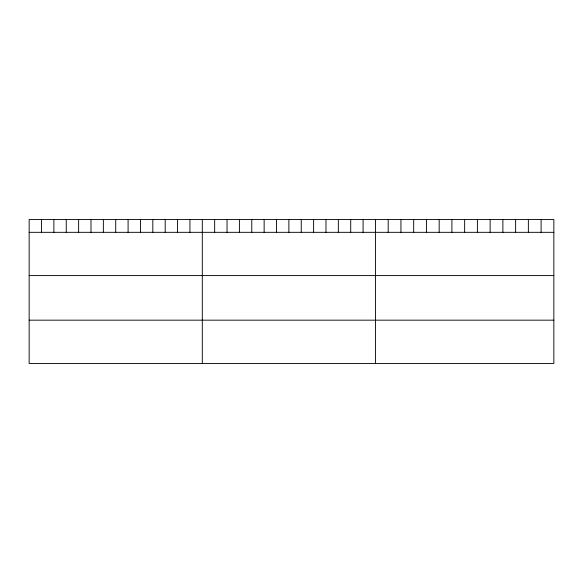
<?xml version="1.0" encoding="UTF-8"?>
<svg xmlns="http://www.w3.org/2000/svg" width="583" height="583" viewBox="0 0 583 583"><rect width="100%" height="100%" fill="white"/><g stroke="black" fill="none" stroke-linecap="round" stroke-linejoin="round"><path stroke-width="0.87" d="M553.85 232.326L553.85 363.435L29.15 363.435L29.15 219.565L553.85 219.565L553.85 232.326L29.15 232.326M29.15 275.591L553.85 275.591M29.15 320.169L553.85 320.169M541.104 219.565L541.104 232.326M528.366 219.565L528.366 232.326M515.62 219.565L515.62 232.326M502.881 219.565L502.881 232.326M490.135 219.565L490.135 232.326M477.397 219.565L477.397 232.326M464.651 219.565L464.651 232.326M451.905 219.565L451.905 232.326M439.167 219.565L439.167 232.326M426.421 219.565L426.421 232.326M413.682 219.565L413.682 232.326M400.936 219.565L400.936 232.326M388.198 219.565L388.198 232.326M375.452 219.565L375.452 363.435M363.085 219.565L363.085 232.326M350.718 219.565L350.718 232.326M338.351 219.565L338.351 232.326M325.977 219.565L325.977 232.326M313.61 219.565L313.61 232.326M301.243 219.565L301.243 232.326M288.876 219.565L288.876 232.326M276.51 219.565L276.51 232.326M264.143 219.565L264.143 232.326M251.776 219.565L251.776 232.326M239.402 219.565L239.402 232.326M227.035 219.565L227.035 232.326M214.668 219.565L214.668 232.326M202.301 219.565L202.301 363.435M189.934 219.565L189.934 232.326M177.567 219.565L177.567 232.326M165.2 219.565L165.2 232.326M152.826 219.565L152.826 232.326M140.459 219.565L140.459 232.326M128.092 219.565L128.092 232.326M115.726 219.565L115.726 232.326M103.359 219.565L103.359 232.326M90.992 219.565L90.992 232.326M78.625 219.565L78.625 232.326M66.251 219.565L66.251 232.326M53.884 219.565L53.884 232.326M41.517 219.565L41.517 232.326"/></g></svg>
